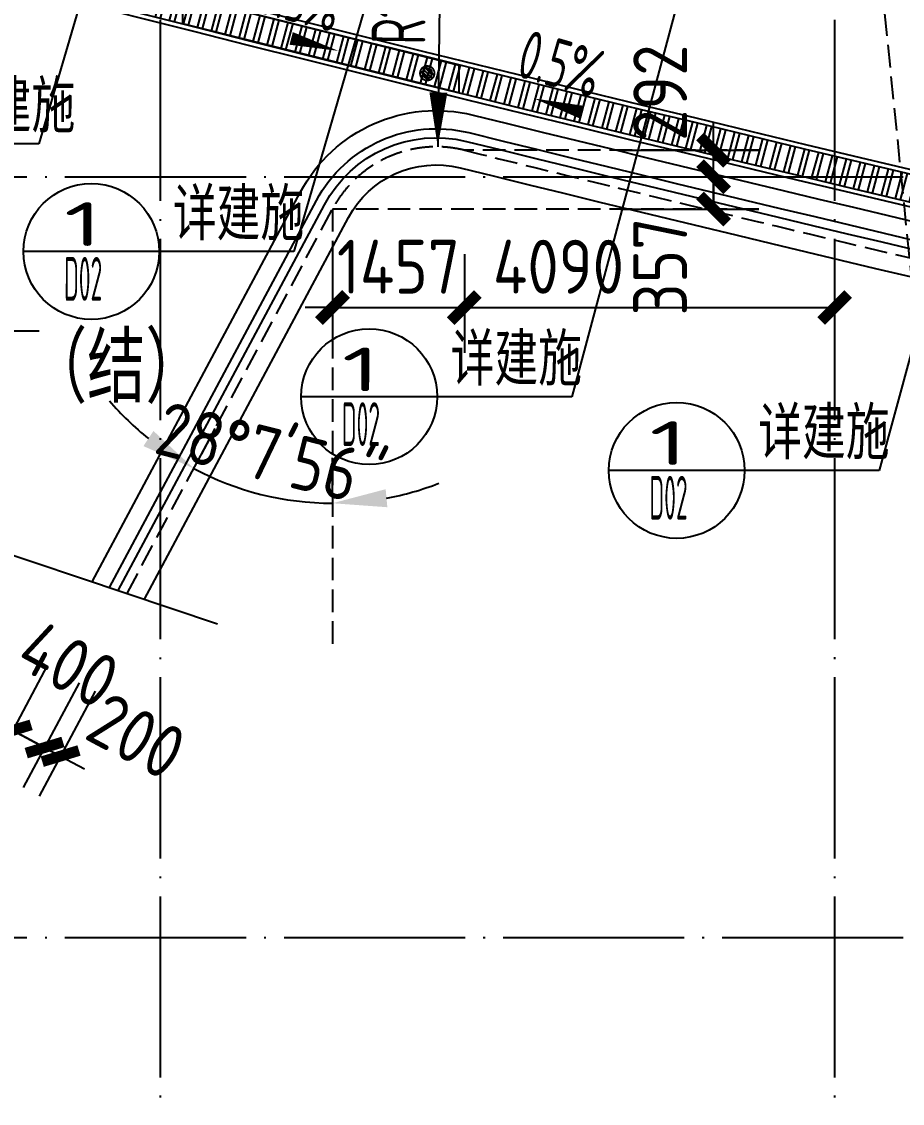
# Model space of a CAD drawing. Header units: inches. Extents: x 0 to 1813292486, y 0 to 3473589894.
# Drawn here: x 600464106 to 600473835, y 3473202186 to 3473214131 of the extents above; entities that cross this region are included whole.
import ezdxf
from ezdxf.enums import TextEntityAlignment as Align

# ---------------------------------------------------------------- set-up
doc = ezdxf.new("R2010")
doc.units = ezdxf.units.IN
doc.header["$LTSCALE"] = 1000
doc.header["$MEASUREMENT"] = 0
doc.linetypes.add('AX-MALL-GIRD-200$0$DOTE', pattern=[2.42, 2, -0.2, 0.02, -0.2])
doc.linetypes.add('AX-MALL-WALL-P02-QT$0$DASH', pattern=[0.35, 0.25, -0.1])
for name, color, linetype in [('A-Anno-Note', 241, 'Continuous'), ('AX-MALL-DIM-P02$0$A-Anno-Dims', 3, 'Continuous'), ('AX-MALL-DIM-P02$0$A-Anno-Note', 241, 'Continuous'), ('AX-MALL-DIM-P02$0$A-Detl-Thin', 131, 'Continuous'), ('AX-MALL-DIM-SY-P02$0$A-Anno-Note', 241, 'Continuous'), ('AX-MALL-DIM-SY-P02$0$DIM_IDEN', 3, 'Continuous'), ('AX-MALL-GIRD-200$0$A-Grid', 222, 'AX-MALL-GIRD-200$0$DOTE'), ('AX-MALL-P02-200$0$A-Anno-Note', 241, 'Continuous'), ('AX-MALL-WALL-P02$0$A-Anno-Note', 241, 'Continuous'), ('AX-MALL-WALL-P02-QT$0$A-Anno-Dims', 3, 'Continuous'), ('AX-MALL-WALL-P02-QT$0$A-Detl-Fine', 152, 'Continuous'), ('AX-MALL-WALL-P02-QT$0$A-Detl-Patt', 8, 'Continuous'), ('AX-MALL-WALL-P02-QT$0$A-Detl-Thin', 131, 'Continuous'), ('AX-MALL-WALL-P02-QT$0$A-Hdrl', 31, 'Continuous'), ('AX-MALL-WALL-P02-QT$0$A-Wind', 4, 'Continuous'), ('AX-MALL-WORD-P02$0$A-Anno-Levl', 201, 'Continuous'), ('AX-MALL-WORD-P02$0$A-Anno-Note', 241, 'Continuous'), ('AX-MALL-ZTKD-P02$0$A-Anno-Note', 241, 'Continuous'), ('PX-MALL-P02-LG$0$P-Drain-Fldr', 4, 'Continuous'), ('PX-MALL-P02-LG$0$P-Drain-Fldr-ARCH', 161, 'Continuous'), ('PX-MALL-P02-LG$0$P-Drain-Fldr-W100', 4, 'Continuous'), ('PX-MALL-P02-LG$0$P-Drain-Fldr-W50', 4, 'Continuous')]:
    doc.layers.add(name, color=color, linetype=linetype)
doc.styles.add('AX-MALL-DIM-P02$0$_TCH_DIM', font='gbenor.shx')
doc.styles.add('AX-MALL-DIM-P02$0$_TCH_DIM_T3', font='gbenor.shx')
doc.styles.add('AX-MALL-DIM-SY-P02$0$_TCH_DIM', font='gbenor.shx')
doc.styles.add('AX-MALL-DIM-SY-P02$0$_TCH_LABEL', font='gbenor.shx')
doc.styles.add('AX-MALL-WORD-P02$0$_TCH_DIM', font='gbenor.shx')
doc.dimstyles.new('AX-MALL-DIM-P02$0$_TCH_ARCH&&200', dxfattribs={"dimtxt": 595, "dimasz": 300, "dimexe": 500, "dimexo": 500, "dimgap": 152.5, "dimtad": 1, "dimdec": 0, "dimzin": 0, "dimdsep": 46, "dimtxsty": 'AX-MALL-DIM-P02$0$_TCH_DIM_T3', "dimblk": 'AX-MALL-DIM-P02$0$_ArchTick', "dimcen": 0.09, "dimclrt": 7, "dimazin": 2, "dimtfac": 1, "dimtdec": 0, "dimtix": 1, "dimtmove": 2, "dimatfit": 3, "dimfxl": 500, "dimtolj": 1, "dimtzin": 0, "dimarcsym": 0})
doc.dimstyles.new('AX-MALL-DIM-P02$0$_TCH_ARROW&&200', dxfattribs={"dimtxt": 595, "dimasz": 600, "dimexe": 500, "dimexo": 500, "dimgap": 152.5, "dimtad": 1, "dimdec": 0, "dimzin": 0, "dimdsep": 46, "dimtxsty": 'AX-MALL-DIM-P02$0$_TCH_DIM_T3', "dimcen": 0.09, "dimclrt": 7, "dimaunit": 1, "dimadec": 3, "dimazin": 2, "dimtfac": 1, "dimtdec": 0, "dimtix": 1, "dimtmove": 2, "dimatfit": 3, "dimfxl": 500, "dimtolj": 1, "dimtzin": 0, "dimarcsym": 0})

# ---------------------------------------------------------------- blocks, each defined once
blk = doc.blocks.new('AX-MALL-WORD-P02')
at = {"layer": 'AX-MALL-WORD-P02$0$A-Anno-Levl'}
blk.add_line((600271121, 3473112169), (600274353, 3473110965), dxfattribs=at)
blk.add_line((600271121, 3473112169), (600274353, 3473110965), dxfattribs=at)
at = {"layer": 'AX-MALL-WORD-P02$0$A-Anno-Note', "style": 'AX-MALL-WORD-P02$0$_TCH_DIM', "width": 0.7}
blk.add_text('（结）', height=675.2, rotation=339.5682, dxfattribs=at).set_placement((600273995, 3473110330))
blk = doc.blocks.new('AX-MALL-GIRD-200')
at = {"layer": 'AX-MALL-GIRD-200$0$A-Grid'}
for p, q in [((600308063.3, 3473197622.8), (600269333.8, 3473093659.1)), ((600315044.6, 3473195022.1), (600276315.1, 3473091058.4)), ((600218521, 3473133579.1), (600576417, 3473000252.3)), ((600215588.6, 3473125707.5), (600573484.6, 3472992380.8))]:
    blk.add_line(p, q, dxfattribs=at)
blk = doc.blocks.new('AX-MALL-WALL-P02-QT$0$tj')
at = {"layer": 'AX-MALL-WALL-P02-QT$0$A-Detl-Patt'}
h = blk.add_hatch(dxfattribs=at)
h.set_pattern_fill('STEEL', color=256, scale=100, angle=50.4318)
h.set_pattern_definition([(75, (-14278.2, 156289.83), (-153.340725, 41.08752), []), (75, (-14317.88, 156358.57), (-153.340725, 41.08752), [])])
edge = h.paths.add_edge_path()
edge.add_line((88101, 47667), (87884, 47460))
edge.add_line((87884, 47460), (91572, 43585))
edge.add_arc((262949, 558938), 543101, 251.60574, 260.02887)
edge.add_arc((172181, -2862), 27100, 64.7129, 96.9316, ccw=False)
edge.add_arc((262949, 558936), 543100, 261.61551, 271.72515)
edge.add_line((279299, 16083), (279299, 16383))
edge.add_arc((262949, 558936), 542800, 261.6202, 271.7261, ccw=False)
edge.add_arc((172181, -2862), 27400, 64.8063, 96.8382)
edge.add_arc((262949, 558938), 542801, 251.61364, 260.02417, ccw=False)
edge.add_line((91737, 43846), (88101, 47667))
at = {"layer": 'AX-MALL-WALL-P02-QT$0$A-Anno-Dims'}
blk.add_lwpolyline([(122695, 28294), (126254, 27100), (126462, 27363), (126368, 26730), (126574, 26993), (130132, 25800)], dxfattribs=at)
at = {"layer": 'AX-MALL-WALL-P02-QT$0$A-Detl-Fine'}
for points in [[(129325, 26071), (131578, 30285, -0.342918), (132811, 30835)], [(132811, 30835, 0.011579), (157401, 25376, -0.462334), (158218, 23913, 0.01722), (157320, 21221, 0.01722)]]:
    blk.add_lwpolyline(points, format="xyb", dxfattribs=at)
at = {"layer": 'AX-MALL-WALL-P02-QT$0$A-Detl-Patt', "linetype": 'AX-MALL-WALL-P02-QT$0$DASH'}
for p, q in [((136112, 31029), (132859, 31029)), ((136112, 30380), (131402, 30380)), ((131402, 30380), (131402, 25547))]:
    blk.add_line(p, q, dxfattribs=at)
at = {"layer": 'AX-MALL-WALL-P02-QT$0$A-Detl-Patt'}
blk.add_lwpolyline([(88103, 47737), (87813, 47462), (91544, 43541, 0.036779), (168909, 23989, -0.141654), (183742, 21593, 0.044166), (279349, 16034), (279349, 16434, -0.044144), (183859, 21980, 0.140545), (168920, 24393, -0.036705), (91765, 43889), (88103, 47737)], format="xyb", dxfattribs=at)
blk.add_lwpolyline([(88101, 47667), (87884, 47460), (91572, 43585, 0.036769), (168910, 24040, -0.141514), (183757, 21641, 0.04414), (279299, 16083), (279299, 16383, -0.044124), (183844, 21931, 0.140683), (168918, 24343, -0.036714), (91737, 43846)], format="xyb", close=True, dxfattribs=at)
at = {"layer": 'AX-MALL-WALL-P02-QT$0$A-Detl-Patt', "linetype": 'AX-MALL-WALL-P02-QT$0$DASH'}
for points in [[(129133, 26135), (131402, 30380, -0.342918), (132859, 31029)], [(132859, 31029, 0.011579), (157440, 25572, -0.462334), (158406, 23843, 0.01722), (157511, 21165, 0.01722)]]:
    blk.add_lwpolyline(points, format="xyb", dxfattribs=at)
at = {"layer": 'AX-MALL-WALL-P02-QT$0$A-Detl-Thin'}
for points in [[(128748, 26264), (131049, 30568, -0.342918), (132955, 31417, -0.342918)], [(132955, 31417, 0.011579), (157517, 25964, -0.462334), (158781, 23703, 0.01722), (157895, 21051, 0.01722)]]:
    blk.add_lwpolyline(points, format="xyb", dxfattribs=at)
at = {"layer": 'AX-MALL-WALL-P02-QT$0$A-Hdrl', "ltscale": 6}
for points in [[(128940, 26200), (131225, 30474, -0.342918), (132907, 31223)], [(132907, 31223, 0.011579), (157479, 25768, -0.462334), (158593, 23773, 0.01722), (157703, 21108)], [(129036, 26167), (131314, 30427, -0.342918), (132883, 31126)], [(132883, 31126, 0.011579), (157459, 25670, -0.462334), (158499, 23808, 0.01722), (157607, 21136, 0.01722)]]:
    blk.add_lwpolyline(points, format="xyb", dxfattribs=at)
blk = doc.blocks.new('AX-MALL-WALL-P02-QT')
at = {"layer": 'AX-MALL-WALL-P02-QT$0$A-Detl-Patt', "linetype": 'AX-MALL-WALL-P02-QT$0$DASH'}
blk.add_line((600281610, 3473100587.3), (600285985.6, 3473117303.8), dxfattribs=at)
at = {"layer": 'AX-MALL-WALL-P02-QT$0$A-Detl-Thin'}
blk.add_lwpolyline([(600277024.3, 3473113586.8), (600277132, 3473113875.8), (600279723.2, 3473112094.9), (600279616.3, 3473111807.9)], close=True, dxfattribs=at)
at = {"layer": 'AX-MALL-WALL-P02-QT$0$A-Detl-Thin', "rotation": 339.5681613091762}
blk.add_blockref('AX-MALL-WALL-P02-QT$0$tj', (600144118.7, 3473128496.3), dxfattribs=at)
at = {"layer": 'AX-MALL-WALL-P02-QT$0$A-Wind'}
blk.add_blockref('AX-MALL-GIRD-200', (0, 0), dxfattribs=at)
blk = doc.blocks.new('AX-MALL-WALL-P02')
at = {"layer": 'AX-MALL-WALL-P02$0$A-Anno-Note'}
blk.add_blockref('AX-MALL-WORD-P02', (0, 0), dxfattribs=at)
blk.add_blockref('AX-MALL-WALL-P02-QT', (0, 0), dxfattribs=at)
blk = doc.blocks.new('PX-MALL-P02-LG$0$A$C5A9C1854')
at = {"layer": 'PX-MALL-P02-LG$0$P-Drain-Fldr-W50', "ltscale": 0.7}
for p, q in [((17, -52), (-52, 17)), ((39, -39), (-39, 39)), ((52, -17), (-17, 52))]:
    blk.add_line(p, q, dxfattribs=at)
at = {"layer": 'PX-MALL-P02-LG$0$P-Drain-Fldr-W50', "ltscale": 0.7, "const_width": 13.8}
blk.add_lwpolyline([(-55, 0, 1), (55, 0, 1)], format="xyb", close=True, dxfattribs=at)
blk = doc.blocks.new('PX-MALL-P02-LG$0$A$C7D2520B3')
at = {"layer": 'PX-MALL-P02-LG$0$P-Drain-Fldr', "ltscale": 0.7}
for p, q in [((25, -79), (-79, 25)), ((58, -58), (-58, 58)), ((79, -25), (-25, 79))]:
    blk.add_line(p, q, dxfattribs=at)
at = {"layer": 'PX-MALL-P02-LG$0$P-Drain-Fldr', "ltscale": 0.7, "const_width": 20}
blk.add_lwpolyline([(0, -80, 1), (0, 80, 1)], format="xyb", close=True, dxfattribs=at)
blk = doc.blocks.new('PX-MALL-P02-LG$0$A$C2257314B')
at = {"layer": 'PX-MALL-P02-LG$0$P-Drain-Fldr-ARCH', "ltscale": 0.7}
for p, q in [((17, -52), (-52, 17)), ((39, -39), (-39, 39)), ((52, -17), (-17, 52))]:
    blk.add_line(p, q, dxfattribs=at)
for start, end in [(0, 180), (180, 0)]:
    blk.add_arc((0, 0), 55, start, end, dxfattribs=at)
blk = doc.blocks.new('PX-MALL-P02-LG$0$P-Drain-Fldr')
blk.add_blockref('PX-MALL-P02-LG$0$A$C2257314B', (0, 0))
at = {"layer": 'PX-MALL-P02-LG$0$P-Drain-Fldr-W100'}
blk.add_blockref('PX-MALL-P02-LG$0$A$C7D2520B3', (0, 0), dxfattribs=at)
at = {"layer": 'PX-MALL-P02-LG$0$P-Drain-Fldr-W50'}
blk.add_blockref('PX-MALL-P02-LG$0$A$C5A9C1854', (0, 0), dxfattribs=at)
blk = doc.blocks.new('PX-MALL-P02-LG')
at = {"layer": 'PX-MALL-P02-LG$0$P-Drain-Fldr', "rotation": 339.5681613098035}
blk.add_blockref('PX-MALL-P02-LG$0$P-Drain-Fldr', (600279364, 3473112133), dxfattribs=at)
blk = doc.blocks.new('AX-MALL-ZTKD-P02')
at = {"layer": 'AX-MALL-ZTKD-P02$0$A-Anno-Note'}
blk.add_blockref('AX-MALL-GIRD-200', (0, 0), dxfattribs=at)
blk = doc.blocks.new('AX-MALL-DIM-SY-P02')
at = {"layer": 'AX-MALL-DIM-SY-P02$0$DIM_IDEN'}
for p, q in [((600280809, 3473115525), (600277296, 3473110803)), ((600276493, 3473114801), (600275071, 3473112901)), ((600283467, 3473113647), (600279612, 3473108229)), ((600275071, 3473112901), (600273949, 3473113320)), ((600275903, 3473111322), (600274497, 3473111845)), ((600286407, 3473111722), (600282511, 3473106280)), ((600277296, 3473110803), (600275903, 3473111322)), ((600278219, 3473108748), (600276813, 3473109272)), ((600279612, 3473108229), (600278219, 3473108748)), ((600281118, 3473106799), (600279712, 3473107323)), ((600282511, 3473106280), (600281118, 3473106799))]:
    blk.add_line(p, q, dxfattribs=at)
for centre in [(600275200, 3473111584), (600277516, 3473109010), (600280415, 3473107061)]:
    blk.add_circle(centre, 750, dxfattribs=at)
at = {"layer": 'AX-MALL-DIM-SY-P02$0$A-Anno-Note', "style": 'AX-MALL-DIM-SY-P02$0$_TCH_DIM', "width": 0.7}
for p in [(600274152, 3473113434), (600276105, 3473111436), (600278421, 3473108862), (600281321, 3473106914)]:
    blk.add_text('详建施', height=506.4, rotation=339.5682, dxfattribs=at).set_placement(p)
at = {"layer": 'AX-MALL-DIM-SY-P02$0$A-Anno-Note', "style": 'AX-MALL-DIM-SY-P02$0$_TCH_LABEL'}
for s, width, p, p2 in [('1', 3, (600274938, 3473111746), (600275334, 3473111598)), ('D02', 0.497616, (600274727, 3473111180), (600275123, 3473111032)), ('1', 3, (600277254, 3473109172), (600277650, 3473109024)), ('D02', 0.497616, (600277043, 3473108606), (600277439, 3473108458)), ('1', 3, (600280153, 3473107223), (600280549, 3473107075)), ('D02', 0.497616, (600279943, 3473106657), (600280339, 3473106510))]:
    blk.add_text(s, height=483, rotation=339.5682, dxfattribs=dict(at, width=width)).set_placement(p, p2, align=Align.FIT)
blk = doc.blocks.new('AX-MALL-DIM-P02$0$_ArchTick')
at = {"color": 0, "linetype": 'ByBlock', "const_width": 0.4}
blk.add_lwpolyline([(-0.5, -0.5), (0.5, 0.5)], dxfattribs=at)
blk = doc.blocks.new('*D1614')
at = {"layer": 'AX-MALL-DIM-P02$0$A-Anno-Dims', "color": 0, "lineweight": -2, "transparency": 16777216}
for p, q in [((600270104, 3473110917), (600269121, 3473110049)), ((600269495, 3473110380), (600272540, 3473106931)), ((600273148, 3473107468), (600272165, 3473106600))]:
    blk.add_line(p, q, dxfattribs=at)
at = {"layer": 'AX-MALL-DIM-P02$0$A-Anno-Dims', "color": 0, "lineweight": -2, "transparency": 16777216, "xscale": 300, "yscale": 300, "zscale": 300}
for p, rotation in [((600269495, 3473110380), 131.4358904424198), ((600272540, 3473106931), 311.4358904424197)]:
    blk.add_blockref('AX-MALL-DIM-P02$0$_ArchTick', p, dxfattribs=dict(at, rotation=rotation))
at = {"layer": 'AX-MALL-DIM-P02$0$A-Anno-Dims', "color": 7, "transparency": 16777216, "insert": (600271355, 3473108953), "char_height": 595, "attachment_point": 5, "rotation": 311.4359, "style": 'AX-MALL-DIM-P02$0$_TCH_DIM_T3'}
blk.add_mtext('\\A1;4600', dxfattribs=at)
blk = doc.blocks.new('*D1615')
at = {"layer": 'AX-MALL-DIM-P02$0$A-Anno-Dims', "color": 0, "lineweight": -2, "transparency": 16777216}
for p, q in [((600273148, 3473107468), (600272165, 3473106600)), ((600273413, 3473107168), (600272429, 3473106300)), ((600272540, 3473106931), (600272804, 3473106631))]:
    blk.add_line(p, q, dxfattribs=at)
at = {"layer": 'AX-MALL-DIM-P02$0$A-Anno-Dims', "color": 0, "lineweight": -2, "transparency": 16777216, "xscale": 300, "yscale": 300, "zscale": 300}
for p, rotation in [((600272540, 3473106931), 131.4358904392525), ((600272804, 3473106631), 311.4358904392524)]:
    blk.add_blockref('AX-MALL-DIM-P02$0$_ArchTick', p, dxfattribs=dict(at, rotation=rotation))
at = {"layer": 'AX-MALL-DIM-P02$0$A-Anno-Dims', "color": 7, "transparency": 16777216, "insert": (600273373, 3473107400), "char_height": 595, "attachment_point": 5, "rotation": 311.4359, "style": 'AX-MALL-DIM-P02$0$_TCH_DIM_T3'}
blk.add_mtext('\\A1;400', dxfattribs=at)
blk = doc.blocks.new('*D1616')
at = {"layer": 'AX-MALL-DIM-P02$0$A-Anno-Dims', "color": 0, "lineweight": -2, "transparency": 16777216}
for p, q in [((600273413, 3473107168), (600272429, 3473106300)), ((600273545, 3473107018), (600272562, 3473106150)), ((600272804, 3473106631), (600272606, 3473106856)), ((600272804, 3473106631), (600272937, 3473106481)), ((600272937, 3473106481), (600273135, 3473106256))]:
    blk.add_line(p, q, dxfattribs=at)
at = {"layer": 'AX-MALL-DIM-P02$0$A-Anno-Dims', "color": 0, "lineweight": -2, "transparency": 16777216, "xscale": 300, "yscale": 300, "zscale": 300}
for p, rotation in [((600272804, 3473106631), 311.4358904504701), ((600272937, 3473106481), 131.4358904504701)]:
    blk.add_blockref('AX-MALL-DIM-P02$0$_ArchTick', p, dxfattribs=dict(at, rotation=rotation))
at = {"layer": 'AX-MALL-DIM-P02$0$A-Anno-Dims', "color": 7, "transparency": 16777216, "insert": (600273800, 3473106395), "char_height": 595, "attachment_point": 5, "rotation": 311.4359, "style": 'AX-MALL-DIM-P02$0$_TCH_DIM_T3'}
blk.add_mtext('\\A1;200', dxfattribs=at)
blk = doc.blocks.new('*D1617')
at = {"layer": 'AX-MALL-DIM-P02$0$A-Anno-Dims', "color": 0, "lineweight": -2, "transparency": 16777216}
for p, q in [((600281071, 3473110589), (600282499, 3473110057)), ((600282031, 3473110232), (600282135, 3473110513)), ((600280969, 3473110315), (600282397, 3473109783)), ((600281928, 3473109958), (600282031, 3473110232)), ((600281928, 3473109958), (600281824, 3473109677))]:
    blk.add_line(p, q, dxfattribs=at)
at = {"layer": 'AX-MALL-DIM-P02$0$A-Anno-Dims', "color": 0, "lineweight": -2, "transparency": 16777216, "xscale": 300, "yscale": 300, "zscale": 300}
for p, rotation in [((600282031, 3473110232), 249.5681613196191), ((600281928, 3473109958), 69.56816131961907)]:
    blk.add_blockref('AX-MALL-DIM-P02$0$_ArchTick', p, dxfattribs=dict(at, rotation=rotation))
at = {"layer": 'AX-MALL-DIM-P02$0$A-Anno-Dims', "color": 7, "transparency": 16777216, "insert": (600281700, 3473111033), "char_height": 595, "attachment_point": 5, "rotation": 69.5682, "style": 'AX-MALL-DIM-P02$0$_TCH_DIM_T3'}
blk.add_mtext('\\A1;292', dxfattribs=at)
blk = doc.blocks.new('*D1618')
at = {"layer": 'AX-MALL-DIM-P02$0$A-Anno-Dims', "color": 0, "lineweight": -2, "transparency": 16777216}
for p, q in [((600280969, 3473110315), (600282397, 3473109783)), ((600280844, 3473109981), (600282272, 3473109449)), ((600281804, 3473109624), (600281928, 3473109958))]:
    blk.add_line(p, q, dxfattribs=at)
at = {"layer": 'AX-MALL-DIM-P02$0$A-Anno-Dims', "color": 0, "lineweight": -2, "transparency": 16777216, "xscale": 300, "yscale": 300, "zscale": 300}
for p, rotation in [((600281928, 3473109958), 69.568161317163), ((600281804, 3473109624), 249.568161317163)]:
    blk.add_blockref('AX-MALL-DIM-P02$0$_ArchTick', p, dxfattribs=dict(at, rotation=rotation))
at = {"layer": 'AX-MALL-DIM-P02$0$A-Anno-Dims', "color": 7, "transparency": 16777216, "insert": (600281029, 3473109234), "char_height": 595, "attachment_point": 5, "rotation": 69.5682, "style": 'AX-MALL-DIM-P02$0$_TCH_DIM_T3'}
blk.add_mtext('\\A1;357', dxfattribs=at)
blk = doc.blocks.new('*D1619')
at = {"layer": 'AX-MALL-DIM-P02$0$A-Anno-Dims', "color": 0, "lineweight": -2, "transparency": 16777216}
for p, q in [((600277685, 3473110625), (600277305, 3473109606)), ((600277480, 3473110074), (600277198, 3473110179)), ((600277480, 3473110074), (600278845, 3473109565)), ((600279050, 3473110116), (600278671, 3473109097)), ((600278845, 3473109565), (600279126, 3473109461))]:
    blk.add_line(p, q, dxfattribs=at)
at = {"layer": 'AX-MALL-DIM-P02$0$A-Anno-Dims', "color": 0, "lineweight": -2, "transparency": 16777216, "xscale": 300, "yscale": 300, "zscale": 300}
for p, rotation in [((600277480, 3473110074), 339.5681613111568), ((600278845, 3473109565), 159.5681613111568)]:
    blk.add_blockref('AX-MALL-DIM-P02$0$_ArchTick', p, dxfattribs=dict(at, rotation=rotation))
at = {"layer": 'AX-MALL-DIM-P02$0$A-Anno-Dims', "color": 7, "transparency": 16777216, "insert": (600278320, 3473110242), "char_height": 595, "attachment_point": 5, "rotation": 339.5682, "style": 'AX-MALL-DIM-P02$0$_TCH_DIM_T3'}
blk.add_mtext('\\A1;1457', dxfattribs=at)
blk = doc.blocks.new('*D1620')
at = {"layer": 'AX-MALL-DIM-P02$0$A-Anno-Dims', "color": 0, "lineweight": -2, "transparency": 16777216}
for p, q in [((600279050, 3473110116), (600278671, 3473109097)), ((600278845, 3473109565), (600282678, 3473108138)), ((600282883, 3473108688), (600282503, 3473107669))]:
    blk.add_line(p, q, dxfattribs=at)
at = {"layer": 'AX-MALL-DIM-P02$0$A-Anno-Dims', "color": 0, "lineweight": -2, "transparency": 16777216, "xscale": 300, "yscale": 300, "zscale": 300}
for p, rotation in [((600278845, 3473109565), 159.568161316283), ((600282678, 3473108138), 339.568161316283)]:
    blk.add_blockref('AX-MALL-DIM-P02$0$_ArchTick', p, dxfattribs=dict(at, rotation=rotation))
at = {"layer": 'AX-MALL-DIM-P02$0$A-Anno-Dims', "color": 7, "transparency": 16777216, "insert": (600279976, 3473109625), "char_height": 595, "attachment_point": 5, "rotation": 339.5682, "style": 'AX-MALL-DIM-P02$0$_TCH_DIM_T3'}
blk.add_mtext('\\A1;4090', dxfattribs=at)
blk = doc.blocks.new('*D1621')
at = {"layer": 'AX-MALL-DIM-P02$0$A-Anno-Dims', "color": 0, "lineweight": -2, "transparency": 16777216}
for p, q in [((600275499, 3473109010), (600275799, 3473109274)), ((600276760, 3473108143), (600276900, 3473108518))]:
    blk.add_line(p, q, dxfattribs=at)
for start, end in [(200.2389, 210.8374), (221.4359, 249.5682), (260.1667, 270.7651)]:
    blk.add_arc((600277859, 3473111093), 3248, start, end, dxfattribs=at)
at = {"layer": 'AX-MALL-DIM-P02$0$A-Anno-Dims', "color": 0, "transparency": 16777216}
for points in [[(600275151, 3473109487), (600274989, 3473109369), (600275424, 3473108944)], [(600277278, 3473107796), (600277330, 3473107989), (600276725, 3473108049)]]:
    blk.add_solid(points, dxfattribs=at)
at = {"layer": 'AX-MALL-DIM-P02$0$A-Anno-Dims', "color": 7, "transparency": 16777216, "insert": (600276274, 3473108787), "char_height": 595, "attachment_point": 5, "rotation": 325.502, "style": 'AX-MALL-DIM-P02$0$_TCH_DIM_T3'}
blk.add_mtext('\\A1;28°7\'56"', dxfattribs=at)
blk = doc.blocks.new('AX-MALL-DIM-P02')
at = {"layer": 'AX-MALL-DIM-P02$0$A-Anno-Dims'}
blk.add_lwpolyline([(600280282.1, 3473114155.6), (600279333.1, 3473111703.9), (600279188.7, 3473111330.9)], dxfattribs=at)
for points in [[(600277879.2, 3473113166.3, 0, 0, 0), (600278531, 3473112706.5, 0, 144, 0), (600278089.8, 3473113017.8, 0, 0, 0)], [(600279405.3, 3473111890.4, 198, 0, 0), (600279188.7, 3473111330.9, 0, 0, 0)], [(600280906.5, 3473111065.4, 0, 0, 0), (600280372.5, 3473111459.6, 0, 144, 0), (600280806.9, 3473111138.9, 0, 0, 0)]]:
    blk.add_lwpolyline(points, format="xyseb", dxfattribs=at)
blk.add_blockref('AX-MALL-DIM-SY-P02', (0, 0), dxfattribs=at)
at = {"layer": 'AX-MALL-DIM-P02$0$A-Detl-Thin'}
blk.add_blockref('AX-MALL-ZTKD-P02', (0, 0), dxfattribs=at)
at = {"layer": 'AX-MALL-DIM-P02$0$A-Anno-Dims', "color": 7, "style": 'AX-MALL-DIM-P02$0$_TCH_DIM', "width": 0.7}
blk.add_text('R1300', height=595, rotation=68.83923, dxfattribs=at).set_placement((600279452.3, 3473112434.2))
at = {"layer": 'AX-MALL-DIM-P02$0$A-Anno-Note', "style": 'AX-MALL-DIM-P02$0$_TCH_DIM', "width": 0.7}
for rotation, p in [(324.79888, (600277813.1, 3473113433.5)), (323.56503, (600280258.2, 3473111767.9))]:
    blk.add_text('0.5%', height=535.5, rotation=rotation, dxfattribs=at).set_placement(p)
at = {"layer": 'AX-MALL-DIM-P02$0$A-Anno-Dims'}
for base, p1, p2, angle, picture, middle in [((600282030.6, 3473110232), (600280500.4, 3473110489.9), (600280602.5, 3473110764), 69.56816, '*D1617', (600281699.6, 3473111033.5)), ((600282677.7, 3473108137.8), (600279224.9, 3473110584.3), (600283057.2, 3473109156.7), 339.56816, '*D1620', (600279975.6, 3473109624.6)), ((600281928.5, 3473109957.9), (600280375.8, 3473110155.6), (600280500.4, 3473110489.9), 69.56816, '*D1618', (600281029.2, 3473109234)), ((600272804.3, 3473106631.1), (600273523.1, 3473107799.1), (600273787.8, 3473107499.3), 311.43589, '*D1615', (600273372.9, 3473107399.8)), ((600272936.6, 3473106481.1), (600273787.8, 3473107499.3), (600273920.1, 3473107349.3), 311.43589, '*D1616', (600273799.5, 3473106395.2))]:
    dim = blk.add_linear_dim(base=base, p1=p1, p2=p2, angle=angle, dimstyle='AX-MALL-DIM-P02$0$_TCH_ARCH&&200', dxfattribs=at)
    dim.commit()
    dim.dimension.update_dxf_attribs({"geometry": picture, "text_midpoint": middle, "dimtype": 129})
for p1, p2, distance, picture, middle in [((600270478.9, 3473111247.8), (600273523.1, 3473107799.1), -1311.9, '*D1614', (600271354.8, 3473108953.1)), ((600277859.1, 3473111093.1), (600279224.9, 3473110584.3), -1087.3, '*D1619', (600278319.5, 3473110241.5))]:
    dim = blk.add_aligned_dim(p1=p1, p2=p2, distance=distance, dimstyle='AX-MALL-DIM-P02$0$_TCH_ARCH&&200', dxfattribs=at)
    dim.commit()
    dim.dimension.update_dxf_attribs({"geometry": picture, "text_midpoint": middle})
dim = blk.add_angular_dim_3p(base=(600275806.7, 3473108575.5), center=(600277859.1, 3473111093.1), p1=(600275124, 3473108678.8), p2=(600276585.5, 3473107674.4), dimstyle='AX-MALL-DIM-P02$0$_TCH_ARROW&&200', override={"dimgap": 0}, dxfattribs=at)
dim.commit()
dim.dimension.update_dxf_attribs({"geometry": '*D1621', "text_midpoint": (600276274.2, 3473108787), "dimtype": 133, "text_rotation": 325.50203})
blk = doc.blocks.new('AX-MALL-P02-200')
at = {"layer": 'AX-MALL-P02-200$0$A-Anno-Note'}
blk.add_blockref('AX-MALL-WALL-P02', (0, 0), dxfattribs=at)
for name in ['AX-MALL-DIM-P02', 'PX-MALL-P02-LG']:
    blk.add_blockref(name, (0, 0), dxfattribs=at)

msp = doc.modelspace()

# ---------------------------------------------------------------- block references
at = {"layer": 'A-Anno-Note', "rotation": 20.43183869077545}
msp.add_blockref('AX-MALL-P02-200', (1250392459, 9048126), dxfattribs=at)

doc.saveas('drawing.dxf')
